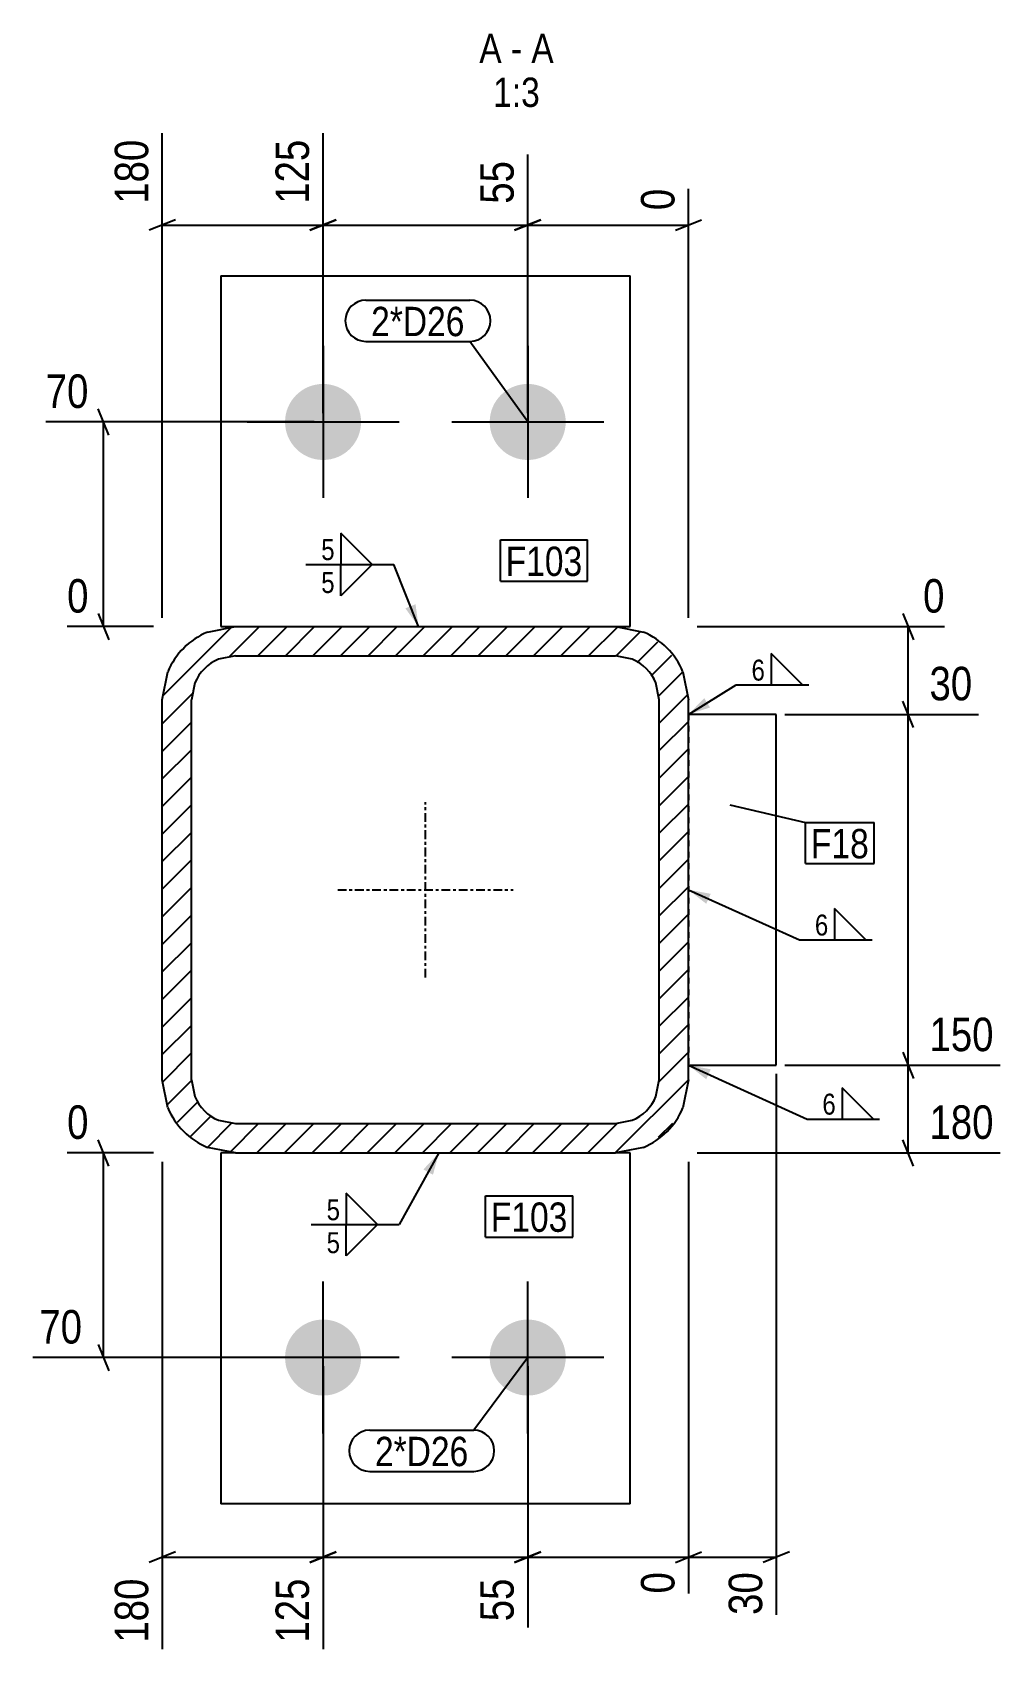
# Model space of a CAD drawing. Header units: millimetres. Extents: x 12 to 53594, y 7 to 1833.
# Drawn here: x 39578 to 39909, y 7 to 560 of the extents above; entities that cross this region are included whole.
import ezdxf

# ---------------------------------------------------------------- set-up
doc = ezdxf.new("R2010")
doc.units = ezdxf.units.MM
doc.linetypes.add('DXK_LINE_DOT2', pattern=[3.9198, 1.9599, -1.9599])
doc.linetypes.add('DXK_LINE_DOT3', pattern=[5.9187, 2.979, -0.9799, 0.9799, -0.9799])
for name, color, linetype in [('MÅLSÆTNING', 7, 'Continuous'), ('STÅL', 7, 'Continuous'), ('TEKST', 7, 'Continuous')]:
    doc.layers.add(name, color=color, linetype=linetype)
doc.styles.add('Arial Narrow', font='ARIALN.TTF', dxfattribs={"height": 0.2})

msp = doc.modelspace()

# ---------------------------------------------------------------- hatches: boundary and pattern name
at = {"layer": 'STÅL', "linetype": 'Continuous'}
for points in [[(39690.33, 426.89, -1), (39664.33, 426.89, -1)], [(39760.33, 426.89, -1), (39734.33, 426.89, -1)], [(39664.33, 106.89, -1), (39690.33, 106.89, -1)], [(39734.33, 106.89, -1), (39760.33, 106.89, -1)]]:
    msp.add_hatch(color=96, dxfattribs=at).paths.add_polyline_path(points)
h = msp.add_hatch(dxfattribs=at)
h.set_pattern_fill('', scale=2.1, style=0, pattern_type=0)
h.set_pattern_definition([(45, (39800.4305, 341.455), (-4.71463, 4.71463), [])])
h.paths.add_polyline_path([(39802.33, 331.89), (39800.43, 341.46), (39795.01, 349.57), (39786.9, 354.99), (39777.33, 356.89), (39647.33, 356.89), (39637.77, 354.99), (39629.66, 349.57), (39624.24, 341.46), (39622.33, 331.89), (39622.33, 201.89), (39624.24, 192.32), (39629.66, 184.21), (39637.77, 178.79), (39647.33, 176.89), (39777.33, 176.89), (39786.9, 178.79), (39795.01, 184.21), (39800.43, 192.32), (39802.33, 201.89)])
h.paths.add_polyline_path([(39791.19, 196.15), (39787.94, 191.28), (39783.07, 188.03), (39777.33, 186.89), (39647.33, 186.89), (39641.59, 188.03), (39636.73, 191.28), (39633.48, 196.15), (39632.33, 201.89), (39632.33, 331.89), (39633.48, 337.63), (39636.73, 342.49), (39641.59, 345.75), (39647.33, 346.89), (39777.33, 346.89), (39783.07, 345.75), (39787.94, 342.49), (39791.19, 337.63), (39792.33, 331.89), (39792.33, 201.89)])
at = {"layer": 'TEKST', "linetype": 'Continuous'}
for points in [[(39708.96, 364.55), (39709.99, 356.89), (39705.48, 363.16)], [(39809.7, 329.23), (39802.33, 326.89), (39807.74, 332.42)], [(39808.4, 262.09), (39802.33, 266.89), (39809.94, 265.51)], [(39808.39, 202.08), (39802.33, 206.89), (39809.94, 205.5)], [(39711.66, 171.23), (39716.92, 176.89), (39714.94, 169.42)]]:
    msp.add_hatch(color=3, dxfattribs=at).paths.add_polyline_path(points)

# ---------------------------------------------------------------- linework, layer by layer
at = {"layer": 'MÅLSÆTNING', "color": 7, "linetype": 'Continuous'}
for p, q in [((39622.33, 359.89), (39622.33, 525.65)), ((39677.33, 429.89), (39677.33, 525.65)), ((39747.33, 429.89), (39747.33, 518.34)), ((39747.33, 429.89), (39747.33, 518.34)), ((39802.33, 359.89), (39802.33, 506.66)), ((39626.83, 496.04), (39617.83, 492.44)), ((39622.33, 494.24), (39677.33, 494.24)), ((39672.83, 492.44), (39681.83, 496.04)), ((39681.83, 496.04), (39672.83, 492.44)), ((39677.33, 494.24), (39747.33, 494.24)), ((39751.83, 496.04), (39742.83, 492.44)), ((39742.83, 492.44), (39751.83, 496.04)), ((39747.33, 494.24), (39802.33, 494.24)), ((39797.83, 492.44), (39806.83, 496.04)), ((39674.33, 426.89), (39582.47, 426.89)), ((39604, 422.39), (39600.4, 431.39)), ((39602.2, 356.89), (39602.2, 426.89)), ((39600.4, 361.39), (39604, 352.39)), ((39875.69, 361.39), (39879.29, 352.39)), ((39619.33, 356.89), (39589.79, 356.89)), ((39805.33, 356.89), (39889.9, 356.89)), ((39877.49, 326.89), (39877.49, 356.89)), ((39835.33, 326.89), (39901.58, 326.89)), ((39879.29, 322.39), (39875.69, 331.39)), ((39879.29, 322.39), (39875.69, 331.39)), ((39877.49, 206.89), (39877.49, 326.89)), ((39875.69, 211.39), (39879.29, 202.39)), ((39875.69, 211.39), (39879.29, 202.39)), ((39835.33, 206.89), (39908.89, 206.89)), ((39835.33, 206.89), (39908.89, 206.89)), ((39877.49, 176.89), (39877.49, 206.89)), ((39832.33, 203.89), (39832.33, 18.88)), ((39604, 172.39), (39600.4, 181.39)), ((39879.29, 172.39), (39875.69, 181.39)), ((39619.33, 176.89), (39589.79, 176.89)), ((39602.2, 106.89), (39602.2, 176.89)), ((39622.33, 173.89), (39622.33, 7.2)), ((39802.33, 173.89), (39802.33, 26.2)), ((39802.33, 173.89), (39802.33, 26.2)), ((39805.33, 176.89), (39908.89, 176.89)), ((39600.4, 111.39), (39604, 102.39)), ((39674.33, 106.89), (39578.1, 106.89)), ((39677.33, 103.89), (39677.33, 7.2)), ((39677.33, 103.89), (39677.33, 7.2)), ((39747.33, 103.89), (39747.33, 14.51)), ((39747.33, 103.89), (39747.33, 14.51)), ((39626.83, 40.41), (39617.83, 36.81)), ((39681.83, 40.41), (39672.83, 36.81)), ((39672.83, 36.81), (39681.83, 40.41)), ((39751.83, 40.41), (39742.83, 36.81)), ((39742.83, 36.81), (39751.83, 40.41)), ((39797.83, 36.81), (39806.83, 40.41)), ((39797.83, 36.81), (39806.83, 40.41)), ((39836.83, 40.41), (39827.83, 36.81)), ((39622.33, 38.61), (39677.33, 38.61)), ((39677.33, 38.61), (39747.33, 38.61)), ((39747.33, 38.61), (39802.33, 38.61)), ((39802.33, 38.61), (39832.33, 38.61))]:
    msp.add_line(p, q, dxfattribs=at)
at = {"layer": 'STÅL', "color": 2, "linetype": 'Continuous'}
for p, q in [((39642.33, 476.89), (39642.33, 356.89)), ((39642.33, 476.89), (39782.33, 476.89)), ((39782.33, 356.89), (39782.33, 476.89)), ((39637.77, 354.99), (39647.33, 356.89)), ((39642.33, 356.89), (39647.33, 356.89)), ((39647.33, 356.89), (39777.33, 356.89)), ((39777.33, 356.89), (39786.9, 354.99)), ((39777.33, 356.89), (39782.33, 356.89)), ((39647.33, 346.89), (39641.59, 345.75)), ((39647.33, 346.89), (39777.33, 346.89)), ((39783.07, 345.75), (39777.33, 346.89)), ((39622.33, 331.89), (39624.24, 341.46)), ((39633.48, 337.63), (39632.33, 331.89)), ((39792.33, 331.89), (39791.19, 337.63)), ((39800.43, 341.46), (39802.33, 331.89)), ((39622.33, 201.89), (39622.33, 331.89)), ((39632.33, 201.89), (39632.33, 331.89)), ((39792.33, 201.89), (39792.33, 331.89)), ((39802.33, 201.89), (39802.33, 331.89)), ((39832.33, 326.89), (39802.33, 326.89)), ((39832.33, 206.89), (39832.33, 326.89)), ((39802.33, 206.89), (39832.33, 206.89)), ((39624.24, 192.32), (39622.33, 201.89)), ((39632.33, 201.89), (39633.48, 196.15)), ((39791.19, 196.15), (39792.33, 201.89)), ((39802.33, 201.89), (39800.43, 192.32)), ((39641.59, 188.03), (39647.33, 186.89)), ((39647.33, 186.89), (39777.33, 186.89)), ((39777.33, 186.89), (39783.07, 188.03)), ((39647.33, 176.89), (39637.77, 178.79)), ((39786.9, 178.79), (39777.33, 176.89)), ((39647.33, 176.89), (39642.33, 176.89)), ((39642.33, 176.89), (39642.33, 56.89)), ((39647.33, 176.89), (39777.33, 176.89)), ((39782.33, 176.89), (39777.33, 176.89)), ((39782.33, 56.89), (39782.33, 176.89)), ((39782.33, 56.89), (39642.33, 56.89))]:
    msp.add_line(p, q, dxfattribs=at)
at = {"layer": 'STÅL', "color": 96, "linetype": 'Continuous'}
for p, q in [((39677.33, 452.89), (39677.33, 400.89)), ((39747.33, 452.89), (39747.33, 400.89)), ((39651.33, 426.89), (39703.33, 426.89)), ((39721.33, 426.89), (39773.33, 426.89)), ((39677.33, 80.89), (39677.33, 132.89)), ((39747.33, 80.89), (39747.33, 132.89)), ((39703.33, 106.89), (39651.33, 106.89)), ((39773.33, 106.89), (39721.33, 106.89))]:
    msp.add_line(p, q, dxfattribs=at)
at = {"layer": 'STÅL', "color": 7, "linetype": 'DXK_LINE_DOT2'}
for p, q in [((39647.33, 356.89), (39777.33, 356.89)), ((39802.33, 326.89), (39802.33, 206.89)), ((39647.33, 176.89), (39777.33, 176.89))]:
    msp.add_line(p, q, dxfattribs=at)
at = {"layer": 'STÅL', "color": 7, "linetype": 'DXK_LINE_DOT3'}
for p, q in [((39712.33, 236.89), (39712.33, 296.89)), ((39682.33, 266.89), (39742.33, 266.89))]:
    msp.add_line(p, q, dxfattribs=at)
at = {"layer": 'STÅL', "color": 2, "linetype": 'Continuous'}
for centre, radius, start, end in [((39647.33, 331.89), 25, 112.5, 157.5), ((39777.33, 331.89), 25, 22.5, 67.5), ((39647.33, 331.89), 15, 112.5, 157.5), ((39777.33, 331.89), 15, 22.5, 67.5), ((39647.33, 201.89), 15, 202.5, 247.5), ((39777.33, 201.89), 15, 292.5, 337.5), ((39647.33, 201.89), 25, 202.5, 247.5), ((39777.33, 201.89), 25, 292.5, 337.5)]:
    msp.add_arc(centre, radius, start, end, dxfattribs=at)
at = {"layer": 'TEKST', "color": 3, "linetype": 'Continuous'}
for p, q in [((39709.99, 356.89), (39701.53, 378.15)), ((39802.33, 326.89), (39818.64, 336.93)), ((39802.33, 266.89), (39840.32, 249.74)), ((39802.33, 206.89), (39842.88, 188.48)), ((39716.92, 176.89), (39703.38, 152.36))]:
    msp.add_line(p, q, dxfattribs=at)

# ---------------------------------------------------------------- wipeouts: each hides what was drawn before it
at = {"color": 0, "linetype": 'Continuous'}
for points in [[(39738.44, 549.65), (39738.44, 560.15), (39730.77, 560.15), (39730.77, 549.65)], [(39745.41, 549.65), (39745.41, 560.15), (39741.59, 560.15), (39741.59, 549.65)], [(39756.23, 549.65), (39756.23, 560.15), (39748.56, 560.15), (39748.56, 549.65)], [(39751.5, 534.65), (39751.5, 545.15), (39735.5, 545.15), (39735.5, 534.65)]]:
    msp.add_wipeout(points, dxfattribs=at).dxf.layer = 'TEKST'
at = {"color": 0}
for points in [[(39725.75, 456.25), (39725.75, 466.75), (39693.78, 466.75), (39693.78, 456.25)], [(39681.88, 379.05), (39681.88, 387.75), (39676.11, 387.75), (39676.11, 379.05)], [(39766.01, 374.22), (39766.01, 384.72), (39739.8, 384.72), (39739.8, 374.22)], [(39829.06, 337.83), (39829.06, 346.53), (39823.29, 346.53), (39823.29, 337.83)], [(39864.04, 277.65), (39864.04, 288.15), (39844.21, 288.15), (39844.21, 277.65)], [(39850.74, 250.64), (39850.74, 259.34), (39844.97, 259.34), (39844.97, 250.64)], [(39853.3, 189.38), (39853.3, 198.08), (39847.53, 198.08), (39847.53, 189.38)], [(39683.73, 153.26), (39683.73, 161.96), (39677.96, 161.96), (39677.96, 153.26)], [(39760.94, 149.9), (39760.94, 160.4), (39734.72, 160.4), (39734.72, 149.9)], [(39727.06, 69.76), (39727.06, 80.26), (39695.09, 80.26), (39695.09, 69.76)]]:
    msp.add_wipeout(points, dxfattribs=at).dxf.layer = 'TEKST'

# ---------------------------------------------------------------- next in the draw order: linework, layer by layer
at = {"layer": 'TEKST', "color": 3, "linetype": 'Continuous'}
for p, q in [((39694.14, 378.15), (39683.43, 388.86)), ((39683.43, 388.86), (39683.43, 378.15)), ((39683.43, 378.15), (39694.14, 378.15)), ((39841.32, 336.93), (39830.6, 347.65)), ((39830.6, 347.65), (39830.6, 336.93)), ((39818.64, 336.93), (39843.46, 336.93)), ((39830.6, 336.93), (39841.32, 336.93)), ((39863, 249.74), (39852.28, 260.45)), ((39852.28, 260.45), (39852.28, 249.74)), ((39840.32, 249.74), (39865.14, 249.74)), ((39852.28, 249.74), (39863, 249.74)), ((39865.56, 188.48), (39854.85, 199.19)), ((39854.85, 199.19), (39854.85, 188.48)), ((39842.88, 188.48), (39867.7, 188.48)), ((39854.85, 188.48), (39865.56, 188.48)), ((39695.98, 152.36), (39685.27, 163.07)), ((39685.27, 163.07), (39685.27, 152.36)), ((39685.27, 152.36), (39695.98, 152.36))]:
    msp.add_line(p, q, dxfattribs=at)

# ---------------------------------------------------------------- next in the draw order: texts
at = {"layer": 'TEKST', "color": 3, "linetype": 'Continuous', "style": 'Arial Narrow'}
for s, height, p in [('A', 10.02, (39730.77, 549.65)), ('A', 10.02, (39748.56, 549.65)), ('-', 10.02, (39741.59, 549.65)), ('1:3', 10.021, (39735.5, 534.65))]:
    msp.add_text(s, height=height, dxfattribs=at).set_placement(p)
at = {"layer": 'TEKST', "color": 3, "style": 'Arial Narrow'}
for s, p in [('5', (39676.71, 379.65)), ('6', (39823.89, 338.43)), ('6', (39845.57, 251.24)), ('6', (39848.13, 189.98)), ('5', (39678.56, 153.86))]:
    msp.add_text(s, height=7.16, dxfattribs=at).set_placement(p)

# ---------------------------------------------------------------- next in the draw order: wipeouts: each hides what was drawn before it
at = {"color": 0, "linetype": 'Continuous'}
for points in [[(39619.93, 525.87), (39603.13, 525.87), (39603.13, 499.13), (39619.93, 499.13)], [(39674.93, 525.87), (39658.13, 525.87), (39658.13, 499.13), (39674.93, 499.13)], [(39744.93, 518.55), (39728.13, 518.55), (39728.13, 499.13), (39744.93, 499.13)], [(39799.93, 509.06), (39783.13, 509.06), (39783.13, 496.94), (39799.93, 496.94)], [(39599.5, 429.29), (39599.5, 446.09), (39580.07, 446.09), (39580.07, 429.29)], [(39599.5, 359.29), (39599.5, 376.09), (39587.39, 376.09), (39587.39, 359.29)], [(39892.3, 359.29), (39892.3, 376.09), (39880.19, 376.09), (39880.19, 359.29)], [(39901.8, 329.29), (39901.8, 346.09), (39882.37, 346.09), (39882.37, 329.29)], [(39909.11, 209.29), (39909.11, 226.09), (39882.37, 226.09), (39882.37, 209.29)], [(39599.5, 179.29), (39599.5, 196.09), (39587.39, 196.09), (39587.39, 179.29)], [(39909.11, 179.29), (39909.11, 196.09), (39882.37, 196.09), (39882.37, 179.29)], [(39597.31, 109.29), (39597.31, 126.09), (39577.89, 126.09), (39577.89, 109.29)], [(39619.93, 33.72), (39603.13, 33.72), (39603.13, 6.99), (39619.93, 6.99)], [(39674.93, 33.72), (39658.13, 33.72), (39658.13, 6.99), (39674.93, 6.99)], [(39744.93, 33.72), (39728.13, 33.72), (39728.13, 14.3), (39744.93, 14.3)], [(39799.93, 35.91), (39783.13, 35.91), (39783.13, 23.8), (39799.93, 23.8)], [(39829.93, 35.91), (39813.13, 35.91), (39813.13, 16.48), (39829.93, 16.48)]]:
    msp.add_wipeout(points, dxfattribs=at).dxf.layer = 'MÅLSÆTNING'
at = {"color": 0}
for points in [[(39725.75, 456.25), (39725.75, 466.75), (39693.78, 466.75), (39693.78, 456.25)], [(39766.01, 374.22), (39766.01, 384.72), (39739.8, 384.72), (39739.8, 374.22)], [(39864.04, 277.65), (39864.04, 288.15), (39844.21, 288.15), (39844.21, 277.65)], [(39760.94, 149.9), (39760.94, 160.4), (39734.72, 160.4), (39734.72, 149.9)], [(39727.06, 69.76), (39727.06, 80.26), (39695.09, 80.26), (39695.09, 69.76)]]:
    msp.add_wipeout(points, dxfattribs=at).dxf.layer = 'TEKST'

# ---------------------------------------------------------------- next in the draw order: linework, layer by layer
at = {"layer": 'MÅLSÆTNING', "color": 7, "linetype": 'Continuous'}
for p, q in [((39677.33, 429.89), (39677.33, 525.65)), ((39835.33, 326.89), (39901.58, 326.89))]:
    msp.add_line(p, q, dxfattribs=at)
at = {"layer": 'TEKST', "color": 7, "linetype": 'Continuous'}
for p, q in [((39691.98, 468.55), (39727.55, 468.55)), ((39691.98, 454.45), (39727.55, 454.45)), ((39747.33, 426.89), (39727.55, 454.45)), ((39738, 386.52), (39767.81, 386.52)), ((39738, 372.42), (39738, 386.52)), ((39767.81, 372.42), (39767.81, 386.52)), ((39738, 372.42), (39767.81, 372.42)), ((39816.44, 295.89), (39842.41, 289.95)), ((39842.41, 289.95), (39865.84, 289.95)), ((39842.41, 275.85), (39842.41, 289.95)), ((39865.84, 275.85), (39865.84, 289.95)), ((39842.41, 275.85), (39865.84, 275.85)), ((39732.92, 162.2), (39762.74, 162.2)), ((39732.92, 148.1), (39732.92, 162.2)), ((39762.74, 148.1), (39762.74, 162.2)), ((39732.92, 148.1), (39762.74, 148.1)), ((39747.33, 106.89), (39728.86, 82.06)), ((39693.29, 82.06), (39728.86, 82.06)), ((39693.29, 67.96), (39728.86, 67.96))]:
    msp.add_line(p, q, dxfattribs=at)
for centre, start, end in [((39691.98, 461.5), 90, 270), ((39727.55, 461.5), 270, 90), ((39693.29, 75.01), 90, 270), ((39728.86, 75.01), 270, 90)]:
    msp.add_arc(centre, 7.05, start, end, dxfattribs=at)

# ---------------------------------------------------------------- next in the draw order: texts
at = {"layer": 'MÅLSÆTNING', "color": 3, "linetype": 'Continuous', "style": 'Arial Narrow'}
for s, height, p in [('180', 11.453, (39617.53, 501.53)), ('125', 11.453, (39672.53, 501.53)), ('55', 11.453, (39742.53, 501.53)), ('0', 11.45, (39797.53, 499.34)), ('180', 11.453, (39617.53, 9.39)), ('125', 11.453, (39672.53, 9.39)), ('55', 11.453, (39742.53, 16.7)), ('0', 11.45, (39797.53, 26.2)), ('30', 11.453, (39827.53, 18.88))]:
    msp.add_text(s, height=height, rotation=90.0002, dxfattribs=at).set_placement(p)
for s, height, p in [('70', 11.453, (39582.47, 431.69)), ('0', 11.45, (39589.79, 361.69)), ('0', 11.45, (39882.59, 361.69)), ('30', 11.453, (39884.77, 331.69)), ('150', 11.453, (39884.77, 211.69)), ('0', 11.45, (39589.79, 181.69)), ('180', 11.453, (39884.77, 181.69)), ('70', 11.453, (39580.29, 111.69))]:
    msp.add_text(s, height=height, dxfattribs=at).set_placement(p)
at = {"layer": 'TEKST', "color": 3, "style": 'Arial Narrow'}
for s, p in [('2*D26', (39693.78, 456.25)), ('F103', (39739.8, 374.22)), ('F18', (39844.21, 277.65)), ('F103', (39734.72, 149.9)), ('2*D26', (39695.09, 69.76))]:
    msp.add_text(s, height=10.021, dxfattribs=at).set_placement(p)

# ---------------------------------------------------------------- next in the draw order: wipeouts: each hides what was drawn before it
at = {"color": 0, "linetype": 'Continuous'}
for points in [[(39681.88, 367.8), (39681.88, 376.5), (39676.11, 376.5), (39676.11, 367.8)], [(39683.73, 142.01), (39683.73, 150.71), (39677.96, 150.71), (39677.96, 142.01)]]:
    msp.add_wipeout(points, dxfattribs=at).dxf.layer = 'TEKST'

# ---------------------------------------------------------------- next in the draw order: linework, layer by layer
at = {"layer": 'TEKST', "color": 3, "linetype": 'Continuous'}
for p, q in [((39671.46, 378.15), (39701.53, 378.15)), ((39683.43, 378.15), (39694.14, 378.15)), ((39694.14, 378.15), (39683.43, 367.43)), ((39683.43, 367.43), (39683.43, 378.15)), ((39673.31, 152.36), (39703.38, 152.36)), ((39685.27, 152.36), (39695.98, 152.36)), ((39695.98, 152.36), (39685.27, 141.65)), ((39685.27, 141.65), (39685.27, 152.36))]:
    msp.add_line(p, q, dxfattribs=at)

# ---------------------------------------------------------------- next in the draw order: texts
at = {"layer": 'TEKST', "color": 3, "linetype": 'Continuous', "style": 'Arial Narrow'}
for p in [(39676.71, 368.4), (39678.56, 142.61)]:
    msp.add_text('5', height=7.16, dxfattribs=at).set_placement(p)

doc.saveas('drawing.dxf')
